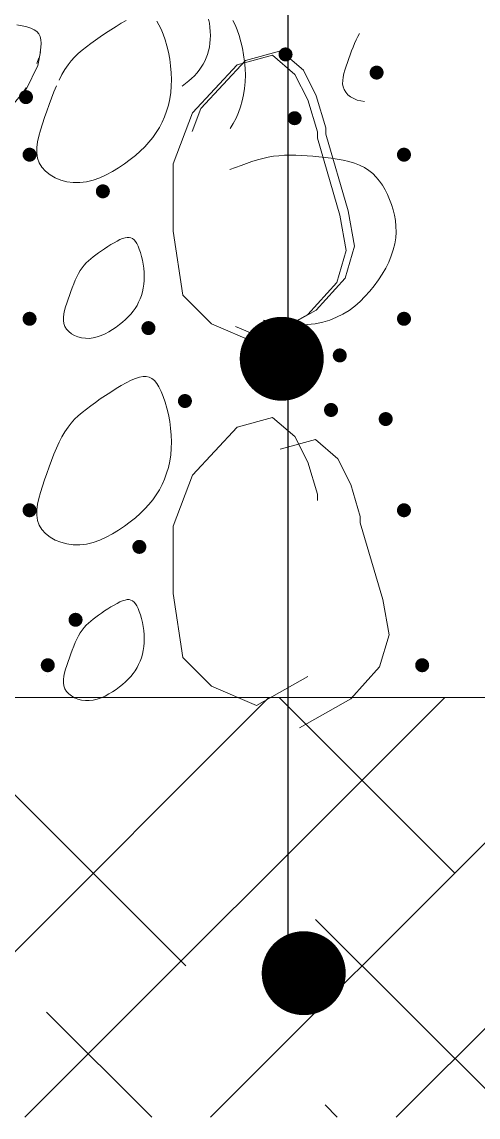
# Model space of a CAD drawing. Extents: x -6361 to -6309, y 575 to 701.
# Drawn here: x -6331.453 to -6330.801, y 653.022 to 654.588 of the extents above; entities that cross this region are included whole.
import ezdxf

# ---------------------------------------------------------------- set-up
doc = ezdxf.new("R2010")
doc.units = 0
doc.header["$MEASUREMENT"] = 0
for name, color, linetype in [('025', 7, 'CONTINUOUS'), ('04', 1, 'CONTINUOUS'), ('HACTH', 8, 'CONTINUOUS')]:
    doc.layers.add(name, color=color, linetype=linetype)

msp = doc.modelspace()

# ---------------------------------------------------------------- linework, layer by layer
at = {"layer": '025'}
msp.add_line((-6331.0721, 653.2305), (-6331.0721, 659.4526), dxfattribs=at)
at = {"layer": '025', "const_width": 0.06}
msp.add_lwpolyline([(-6331.0801, 653.2275, 1), (-6331.0201, 653.2275, 1)], format="xyb", close=True, dxfattribs=at)
at = {"layer": '04', "lineweight": 13}
for p, q in [((-6331.0717, 653.6217), (-6331.6782, 653.6217)), ((-6327.4894, 653.6217), (-6331.0853, 653.6217))]:
    msp.add_line(p, q, dxfattribs=at)
at = {"layer": 'HACTH', "lineweight": 13}
for p, q in [((-6331.3182, 654.5816), (-6331.3108, 654.5861)), ((-6331.3108, 654.5861), (-6331.3036, 654.5901)), ((-6331.2601, 654.5892), (-6331.2569, 654.584)), ((-6331.186, 654.592), (-6331.1849, 654.5862)), ((-6331.1849, 654.5862), (-6331.1841, 654.5804)), ((-6331.1513, 654.5901), (-6331.1482, 654.5838)), ((-6331.4599, 654.5837), (-6331.4523, 654.5825)), ((-6331.4523, 654.5825), (-6331.4456, 654.5809)), ((-6331.4456, 654.5809), (-6331.4399, 654.5791)), ((-6331.4399, 654.5791), (-6331.4352, 654.5769)), ((-6331.4352, 654.5769), (-6331.4315, 654.5742)), ((-6331.4315, 654.5742), (-6331.4286, 654.5709)), ((-6331.4286, 654.5709), (-6331.4266, 654.5671)), ((-6331.3407, 654.5668), (-6331.3333, 654.5719)), ((-6331.3333, 654.5719), (-6331.3258, 654.5768)), ((-6331.3258, 654.5768), (-6331.3182, 654.5816)), ((-6331.2569, 654.584), (-6331.2538, 654.5778)), ((-6331.2538, 654.5778), (-6331.2508, 654.5705)), ((-6331.2508, 654.5705), (-6331.248, 654.5624)), ((-6331.1841, 654.5804), (-6331.1836, 654.5745)), ((-6331.1836, 654.5745), (-6331.1834, 654.5687)), ((-6331.1482, 654.5838), (-6331.1452, 654.5765)), ((-6331.1452, 654.5765), (-6331.1424, 654.5685)), ((-6330.9729, 654.5669), (-6330.9704, 654.5712)), ((-6330.9704, 654.5712), (-6330.9702, 654.5715)), ((-6331.4266, 654.5671), (-6331.4255, 654.5626)), ((-6331.4252, 654.5574), (-6331.4256, 654.5513)), ((-6331.4255, 654.5626), (-6331.4252, 654.5574)), ((-6331.3606, 654.5524), (-6331.3544, 654.5571)), ((-6331.3544, 654.5571), (-6331.3477, 654.5619)), ((-6331.3477, 654.5619), (-6331.3407, 654.5668)), ((-6331.248, 654.5624), (-6331.2455, 654.5537)), ((-6331.1841, 654.5575), (-6331.1849, 654.552)), ((-6331.1836, 654.563), (-6331.1841, 654.5575)), ((-6331.1834, 654.5687), (-6331.1836, 654.563)), ((-6331.1424, 654.5685), (-6331.1399, 654.5597)), ((-6331.1399, 654.5597), (-6331.1377, 654.5505)), ((-6330.9797, 654.552), (-6330.9776, 654.5572)), ((-6330.9776, 654.5572), (-6330.9753, 654.5622)), ((-6330.9753, 654.5622), (-6330.9729, 654.5669)), ((-6331.4261, 654.5451), (-6331.43, 654.5258)), ((-6331.4256, 654.5513), (-6331.4268, 654.5444)), ((-6331.3773, 654.5378), (-6331.3721, 654.5429)), ((-6331.3721, 654.5429), (-6331.3665, 654.5477)), ((-6331.3665, 654.5477), (-6331.3606, 654.5524)), ((-6331.2455, 654.5537), (-6331.2433, 654.5445)), ((-6331.2433, 654.5445), (-6331.2415, 654.5349)), ((-6331.1875, 654.5416), (-6331.1893, 654.5367)), ((-6331.1861, 654.5467), (-6331.1875, 654.5416)), ((-6331.1849, 654.552), (-6331.1861, 654.5467)), ((-6331.145, 654.5267), (-6331.0946, 654.5405)), ((-6331.1377, 654.5505), (-6331.1359, 654.5409)), ((-6331.1359, 654.5409), (-6331.1346, 654.5312)), ((-6331.1331, 654.5328), (-6331.0827, 654.5465)), ((-6331.0946, 654.5405), (-6331.0626, 654.513)), ((-6331.0827, 654.5465), (-6331.0506, 654.5191)), ((-6330.9858, 654.5355), (-6330.9839, 654.5411)), ((-6330.9839, 654.5411), (-6330.9818, 654.5466)), ((-6330.9818, 654.5466), (-6330.9797, 654.552)), ((-6331.43, 654.5258), (-6331.4468, 654.4911)), ((-6331.4287, 654.5368), (-6331.4312, 654.5287)), ((-6331.3912, 654.5199), (-6331.3868, 654.5265)), ((-6331.3868, 654.5265), (-6331.3822, 654.5324)), ((-6331.3822, 654.5324), (-6331.3773, 654.5378)), ((-6331.2415, 654.5349), (-6331.2402, 654.5251)), ((-6331.2402, 654.5251), (-6331.2393, 654.5154)), ((-6331.2091, 654.4581), (-6331.145, 654.5267)), ((-6331.1965, 654.5231), (-6331.1994, 654.5189)), ((-6331.1972, 654.4641), (-6331.1331, 654.5328)), ((-6331.1938, 654.5274), (-6331.1965, 654.5231)), ((-6331.1914, 654.5319), (-6331.1938, 654.5274)), ((-6331.1893, 654.5367), (-6331.1914, 654.5319)), ((-6331.1346, 654.5312), (-6331.1337, 654.5214)), ((-6330.9913, 654.5192), (-6330.9896, 654.5246)), ((-6330.9896, 654.5246), (-6330.9878, 654.53)), ((-6330.9878, 654.53), (-6330.9858, 654.5355)), ((-6331.3994, 654.5049), (-6331.3954, 654.5127)), ((-6331.3954, 654.5127), (-6331.3912, 654.5199)), ((-6331.2393, 654.5154), (-6331.239, 654.5057)), ((-6331.2102, 654.5072), (-6331.2144, 654.5035)), ((-6331.2063, 654.511), (-6331.2102, 654.5072)), ((-6331.2027, 654.5149), (-6331.2063, 654.511)), ((-6331.1994, 654.5189), (-6331.2027, 654.5149)), ((-6331.1337, 654.5214), (-6331.1334, 654.5118)), ((-6331.1334, 654.5118), (-6331.1337, 654.5023)), ((-6331.0626, 654.513), (-6331.0443, 654.4764)), ((-6331.0506, 654.5191), (-6331.0323, 654.4824)), ((-6330.9944, 654.5042), (-6330.9938, 654.509)), ((-6330.9938, 654.509), (-6330.9927, 654.514)), ((-6330.9927, 654.514), (-6330.9913, 654.5192)), ((-6331.4635, 654.4717), (-6331.4455, 654.4936)), ((-6331.4467, 654.4939), (-6331.4518, 654.4855)), ((-6331.4069, 654.4879), (-6331.4032, 654.4966)), ((-6331.2393, 654.4962), (-6331.2401, 654.4869)), ((-6331.239, 654.5057), (-6331.2393, 654.4962)), ((-6331.2237, 654.4963), (-6331.2238, 654.4962)), ((-6331.2189, 654.4999), (-6331.2237, 654.4963)), ((-6331.2144, 654.5035), (-6331.2189, 654.4999)), ((-6331.1345, 654.493), (-6331.1359, 654.4839)), ((-6331.1337, 654.5023), (-6331.1345, 654.493)), ((-6330.9945, 654.4996), (-6330.9944, 654.5042)), ((-6330.9938, 654.4952), (-6330.9945, 654.4996)), ((-6330.9923, 654.4911), (-6330.9938, 654.4952)), ((-6330.99, 654.4873), (-6330.9923, 654.4911)), ((-6331.4138, 654.4697), (-6331.4104, 654.4789)), ((-6331.4104, 654.4789), (-6331.4069, 654.4879)), ((-6331.2415, 654.4779), (-6331.2434, 654.4691)), ((-6331.2401, 654.4869), (-6331.2415, 654.4779)), ((-6331.1359, 654.4839), (-6331.1378, 654.4751)), ((-6331.0443, 654.4764), (-6331.0305, 654.4306)), ((-6331.0323, 654.4824), (-6331.0186, 654.4367)), ((-6330.9869, 654.4839), (-6330.99, 654.4873)), ((-6330.9831, 654.4809), (-6330.9869, 654.4839)), ((-6330.9787, 654.4783), (-6330.9831, 654.4809)), ((-6330.9739, 654.4763), (-6330.9787, 654.4783)), ((-6330.9686, 654.4749), (-6330.9739, 654.4763)), ((-6331.4202, 654.4513), (-6331.4171, 654.4605)), ((-6331.4171, 654.4605), (-6331.4138, 654.4697)), ((-6331.2459, 654.4605), (-6331.2488, 654.4523)), ((-6331.2434, 654.4691), (-6331.2459, 654.4605)), ((-6331.2095, 654.4315), (-6331.1972, 654.4641)), ((-6331.1403, 654.4666), (-6331.1432, 654.4584)), ((-6331.1378, 654.4751), (-6331.1403, 654.4666)), ((-6330.9632, 654.4742), (-6330.9686, 654.4749)), ((-6331.4233, 654.4422), (-6331.4202, 654.4513)), ((-6331.2523, 654.4444), (-6331.2563, 654.4369)), ((-6331.2488, 654.4523), (-6331.2523, 654.4444)), ((-6331.2366, 654.3849), (-6331.2091, 654.4581)), ((-6331.1467, 654.4505), (-6331.1507, 654.4429)), ((-6331.1432, 654.4584), (-6331.1467, 654.4505)), ((-6331.4286, 654.4247), (-6331.4262, 654.4333)), ((-6331.4262, 654.4333), (-6331.4233, 654.4422)), ((-6331.2607, 654.4296), (-6331.2657, 654.4227)), ((-6331.2563, 654.4369), (-6331.2607, 654.4296)), ((-6331.1507, 654.4429), (-6331.1551, 654.4357)), ((-6331.0305, 654.4306), (-6331.0305, 654.4215)), ((-6331.0186, 654.4367), (-6331.0186, 654.4275)), ((-6331.4314, 654.4082), (-6331.4304, 654.4163)), ((-6331.4304, 654.4163), (-6331.4286, 654.4247)), ((-6331.2712, 654.416), (-6331.2772, 654.4095)), ((-6331.2657, 654.4227), (-6331.2712, 654.416)), ((-6331.0305, 654.4215), (-6330.9985, 654.3116)), ((-6331.0186, 654.4275), (-6330.9865, 654.3177)), ((-6331.4314, 654.4005), (-6331.4314, 654.4082)), ((-6331.4303, 654.3933), (-6331.4314, 654.4005)), ((-6331.2836, 654.4032), (-6331.2906, 654.3971)), ((-6331.2772, 654.4095), (-6331.2836, 654.4032)), ((-6331.0776, 654.3973), (-6331.0855, 654.3967)), ((-6331.0697, 654.3975), (-6331.0776, 654.3973)), ((-6331.0616, 654.3974), (-6331.0697, 654.3975)), ((-6331.0535, 654.3971), (-6331.0616, 654.3974)), ((-6331.0452, 654.3965), (-6331.0535, 654.3971)), ((-6331.4279, 654.3864), (-6331.4303, 654.3933)), ((-6331.424, 654.3801), (-6331.4279, 654.3864)), ((-6331.3061, 654.3851), (-6331.3145, 654.3793)), ((-6331.2981, 654.391), (-6331.3061, 654.3851)), ((-6331.2906, 654.3971), (-6331.2981, 654.391)), ((-6331.2366, 654.2887), (-6331.2366, 654.3849)), ((-6331.1396, 654.3828), (-6331.1476, 654.3798)), ((-6331.1317, 654.3856), (-6331.1396, 654.3828)), ((-6331.124, 654.3883), (-6331.1317, 654.3856)), ((-6331.1163, 654.3906), (-6331.124, 654.3883)), ((-6331.1086, 654.3927), (-6331.1163, 654.3906)), ((-6331.1009, 654.3944), (-6331.1086, 654.3927)), ((-6331.0932, 654.3958), (-6331.1009, 654.3944)), ((-6331.0855, 654.3967), (-6331.0932, 654.3958)), ((-6331.0369, 654.3958), (-6331.0452, 654.3965)), ((-6331.0283, 654.395), (-6331.0369, 654.3958)), ((-6331.0197, 654.3941), (-6331.0283, 654.395)), ((-6331.011, 654.3931), (-6331.0197, 654.3941)), ((-6331.0024, 654.3918), (-6331.011, 654.3931)), ((-6330.9939, 654.3903), (-6331.0024, 654.3918)), ((-6330.9857, 654.3884), (-6330.9939, 654.3903)), ((-6330.9778, 654.386), (-6330.9857, 654.3884)), ((-6330.9703, 654.3832), (-6330.9778, 654.386)), ((-6330.9635, 654.3798), (-6330.9703, 654.3832)), ((-6331.4188, 654.3744), (-6331.424, 654.3801)), ((-6331.4125, 654.3694), (-6331.4188, 654.3744)), ((-6331.4052, 654.3652), (-6331.4125, 654.3694)), ((-6331.3323, 654.3692), (-6331.3415, 654.365)), ((-6331.3232, 654.374), (-6331.3323, 654.3692)), ((-6331.3145, 654.3793), (-6331.3232, 654.374)), ((-6331.1476, 654.3798), (-6331.1558, 654.3767)), ((-6330.9572, 654.3757), (-6330.9635, 654.3798)), ((-6330.9515, 654.3711), (-6330.9572, 654.3757)), ((-6330.9464, 654.366), (-6330.9515, 654.3711)), ((-6330.9418, 654.3603), (-6330.9464, 654.366)), ((-6331.3971, 654.3618), (-6331.4052, 654.3652)), ((-6331.3884, 654.3595), (-6331.3971, 654.3618)), ((-6331.3792, 654.3583), (-6331.3884, 654.3595)), ((-6331.3699, 654.3582), (-6331.3792, 654.3583)), ((-6331.3604, 654.3594), (-6331.3699, 654.3582)), ((-6331.3509, 654.3617), (-6331.3604, 654.3594)), ((-6331.3415, 654.365), (-6331.3509, 654.3617)), ((-6330.9377, 654.3543), (-6330.9418, 654.3603)), ((-6330.9339, 654.3478), (-6330.9377, 654.3543)), ((-6330.9306, 654.341), (-6330.9339, 654.3478)), ((-6330.9276, 654.334), (-6330.9306, 654.341)), ((-6330.9249, 654.3267), (-6330.9276, 654.334)), ((-6330.9225, 654.3193), (-6330.9249, 654.3267)), ((-6330.9206, 654.3116), (-6330.9225, 654.3193)), ((-6330.9985, 654.3116), (-6330.9893, 654.2613)), ((-6330.9865, 654.3177), (-6330.9774, 654.2673)), ((-6330.9192, 654.3038), (-6330.9206, 654.3116)), ((-6330.9183, 654.2957), (-6330.9192, 654.3038)), ((-6331.2229, 654.1972), (-6331.2366, 654.2887)), ((-6330.9186, 654.2792), (-6330.9181, 654.2875)), ((-6330.9181, 654.2875), (-6330.9183, 654.2957)), ((-6331.3254, 654.2695), (-6331.321, 654.2722)), ((-6331.321, 654.2722), (-6331.3166, 654.2746)), ((-6331.3166, 654.2746), (-6331.3126, 654.2766)), ((-6331.3126, 654.2766), (-6331.3088, 654.2782)), ((-6331.3088, 654.2782), (-6331.3053, 654.2794)), ((-6331.3053, 654.2794), (-6331.3023, 654.2799)), ((-6331.3023, 654.2799), (-6331.2995, 654.2799)), ((-6331.2995, 654.2799), (-6331.297, 654.2794)), ((-6331.297, 654.2794), (-6331.2947, 654.2782)), ((-6331.2947, 654.2782), (-6331.2925, 654.2764)), ((-6331.2925, 654.2764), (-6331.2905, 654.274)), ((-6331.2905, 654.274), (-6331.2886, 654.2709)), ((-6330.9199, 654.2707), (-6330.9186, 654.2792)), ((-6331.3471, 654.2548), (-6331.3431, 654.2576)), ((-6331.3431, 654.2576), (-6331.3389, 654.2606)), ((-6331.3389, 654.2606), (-6331.3345, 654.2636)), ((-6331.3345, 654.2636), (-6331.33, 654.2666)), ((-6331.33, 654.2666), (-6331.3254, 654.2695)), ((-6331.2886, 654.2709), (-6331.2868, 654.2672)), ((-6331.2868, 654.2672), (-6331.285, 654.2628)), ((-6331.285, 654.2628), (-6331.2833, 654.258)), ((-6331.2833, 654.258), (-6331.2818, 654.2527)), ((-6330.9893, 654.2613), (-6331.003, 654.2155)), ((-6330.9774, 654.2673), (-6330.9911, 654.2215)), ((-6330.925, 654.2533), (-6330.9221, 654.262)), ((-6330.9221, 654.262), (-6330.9199, 654.2707)), ((-6331.3638, 654.2399), (-6331.3608, 654.2432)), ((-6331.3608, 654.2432), (-6331.3577, 654.2463)), ((-6331.3577, 654.2463), (-6331.3544, 654.2492)), ((-6331.3544, 654.2492), (-6331.3509, 654.252)), ((-6331.3509, 654.252), (-6331.3471, 654.2548)), ((-6331.2818, 654.2527), (-6331.2805, 654.2472)), ((-6331.2805, 654.2472), (-6331.2794, 654.2414)), ((-6331.2794, 654.2414), (-6331.2786, 654.2356)), ((-6330.933, 654.2359), (-6330.9287, 654.2446)), ((-6330.9287, 654.2446), (-6330.925, 654.2533)), ((-6331.3741, 654.2235), (-6331.3717, 654.2281)), ((-6331.3717, 654.2281), (-6331.3692, 654.2325)), ((-6331.3692, 654.2325), (-6331.3666, 654.2364)), ((-6331.3666, 654.2364), (-6331.3638, 654.2399)), ((-6331.2786, 654.2356), (-6331.2781, 654.2297)), ((-6331.2781, 654.2297), (-6331.2779, 654.2239)), ((-6330.9434, 654.2189), (-6330.938, 654.2273)), ((-6330.938, 654.2273), (-6330.933, 654.2359)), ((-6331.3807, 654.2079), (-6331.3786, 654.2132)), ((-6331.3786, 654.2132), (-6331.3764, 654.2185)), ((-6331.3764, 654.2185), (-6331.3741, 654.2235)), ((-6331.2786, 654.2127), (-6331.2794, 654.2072)), ((-6331.2781, 654.2182), (-6331.2786, 654.2127)), ((-6331.2779, 654.2239), (-6331.2781, 654.2182)), ((-6331.003, 654.2155), (-6331.0443, 654.1697)), ((-6330.9911, 654.2215), (-6331.0323, 654.1758)), ((-6330.9558, 654.2028), (-6330.9494, 654.2107)), ((-6330.9494, 654.2107), (-6330.9434, 654.2189)), ((-6331.3866, 654.1913), (-6331.3847, 654.1968)), ((-6331.3847, 654.1968), (-6331.3828, 654.2023)), ((-6331.3828, 654.2023), (-6331.3807, 654.2079)), ((-6331.282, 654.1968), (-6331.2838, 654.1919)), ((-6331.2805, 654.202), (-6331.282, 654.1968)), ((-6331.2794, 654.2072), (-6331.2805, 654.202)), ((-6331.1817, 654.156), (-6331.2229, 654.1972)), ((-6330.9697, 654.1881), (-6330.9626, 654.1953)), ((-6330.9626, 654.1953), (-6330.9558, 654.2028)), ((-6331.3916, 654.1753), (-6331.3902, 654.1805)), ((-6331.3902, 654.1805), (-6331.3885, 654.1858)), ((-6331.3885, 654.1858), (-6331.3866, 654.1913)), ((-6331.2909, 654.1783), (-6331.2939, 654.1741)), ((-6331.2882, 654.1826), (-6331.2909, 654.1783)), ((-6331.2859, 654.1872), (-6331.2882, 654.1826)), ((-6331.2838, 654.1919), (-6331.2859, 654.1872)), ((-6330.9854, 654.1755), (-6330.9773, 654.1815)), ((-6330.9773, 654.1815), (-6330.9697, 654.1881)), ((-6331.3933, 654.1654), (-6331.3927, 654.1703)), ((-6331.3933, 654.1608), (-6331.3933, 654.1654)), ((-6331.3927, 654.1703), (-6331.3916, 654.1753)), ((-6331.3047, 654.1624), (-6331.3089, 654.1587)), ((-6331.3008, 654.1662), (-6331.3047, 654.1624)), ((-6331.2972, 654.1701), (-6331.3008, 654.1662)), ((-6331.2939, 654.1741), (-6331.2972, 654.1701)), ((-6331.0443, 654.1697), (-6331.1175, 654.1285)), ((-6331.0323, 654.1758), (-6331.1056, 654.1346)), ((-6331.0127, 654.1616), (-6331.0031, 654.1655)), ((-6331.0031, 654.1655), (-6330.994, 654.1701)), ((-6330.994, 654.1701), (-6330.9854, 654.1755)), ((-6331.3927, 654.1565), (-6331.3933, 654.1608)), ((-6331.3912, 654.1524), (-6331.3927, 654.1565)), ((-6331.3889, 654.1486), (-6331.3912, 654.1524)), ((-6331.3858, 654.1452), (-6331.3889, 654.1486)), ((-6331.3232, 654.1481), (-6331.3284, 654.1449)), ((-6331.3181, 654.1515), (-6331.3232, 654.1481)), ((-6331.3133, 654.1551), (-6331.3181, 654.1515)), ((-6331.3089, 654.1587), (-6331.3133, 654.1551)), ((-6331.1175, 654.1285), (-6331.1817, 654.156)), ((-6331.1056, 654.1346), (-6331.1475, 654.1525)), ((-6331.1078, 654.1613), (-6331.0949, 654.1585)), ((-6331.0949, 654.1585), (-6331.0821, 654.1565)), ((-6331.0821, 654.1565), (-6331.0696, 654.1553)), ((-6331.0696, 654.1553), (-6331.0573, 654.1548)), ((-6331.0573, 654.1548), (-6331.0453, 654.1552)), ((-6331.0453, 654.1552), (-6331.0339, 654.1564)), ((-6331.0339, 654.1564), (-6331.023, 654.1585)), ((-6331.023, 654.1585), (-6331.0127, 654.1616)), ((-6331.382, 654.1421), (-6331.3858, 654.1452)), ((-6331.3776, 654.1396), (-6331.382, 654.1421)), ((-6331.3727, 654.1376), (-6331.3776, 654.1396)), ((-6331.3675, 654.1362), (-6331.3727, 654.1376)), ((-6331.362, 654.1355), (-6331.3675, 654.1362)), ((-6331.3564, 654.1354), (-6331.362, 654.1355)), ((-6331.3507, 654.1361), (-6331.3564, 654.1354)), ((-6331.345, 654.1375), (-6331.3507, 654.1361)), ((-6331.3394, 654.1395), (-6331.345, 654.1375)), ((-6331.3338, 654.142), (-6331.3394, 654.1395)), ((-6331.3284, 654.1449), (-6331.3338, 654.142)), ((-6331.3108, 654.0679), (-6331.3036, 654.072)), ((-6331.3036, 654.072), (-6331.2968, 654.0754)), ((-6331.2968, 654.0754), (-6331.2905, 654.0781)), ((-6331.2905, 654.0781), (-6331.2848, 654.0799)), ((-6331.2848, 654.0799), (-6331.2796, 654.0809)), ((-6331.2796, 654.0809), (-6331.275, 654.0809)), ((-6331.275, 654.0809), (-6331.2708, 654.08)), ((-6331.2708, 654.08), (-6331.267, 654.078)), ((-6331.267, 654.078), (-6331.2634, 654.0751)), ((-6331.2634, 654.0751), (-6331.2601, 654.071)), ((-6331.2601, 654.071), (-6331.2569, 654.0659)), ((-6331.3407, 654.0487), (-6331.3333, 654.0537)), ((-6331.3333, 654.0537), (-6331.3258, 654.0587)), ((-6331.3258, 654.0587), (-6331.3182, 654.0635)), ((-6331.3182, 654.0635), (-6331.3108, 654.0679)), ((-6331.2569, 654.0659), (-6331.2538, 654.0596)), ((-6331.2538, 654.0596), (-6331.2508, 654.0523)), ((-6331.3606, 654.0343), (-6331.3544, 654.039)), ((-6331.3544, 654.039), (-6331.3477, 654.0437)), ((-6331.3477, 654.0437), (-6331.3407, 654.0487)), ((-6331.2508, 654.0523), (-6331.248, 654.0443)), ((-6331.248, 654.0443), (-6331.2455, 654.0355)), ((-6331.3773, 654.0197), (-6331.3721, 654.0248)), ((-6331.3721, 654.0248), (-6331.3665, 654.0296)), ((-6331.3665, 654.0296), (-6331.3606, 654.0343)), ((-6331.2455, 654.0355), (-6331.2433, 654.0263)), ((-6331.2433, 654.0263), (-6331.2415, 654.0167)), ((-6331.145, 654.0086), (-6331.0946, 654.0223)), ((-6331.0946, 654.0223), (-6331.0626, 653.9949)), ((-6331.3912, 654.0018), (-6331.3868, 654.0083)), ((-6331.3868, 654.0083), (-6331.3822, 654.0142)), ((-6331.3822, 654.0142), (-6331.3773, 654.0197)), ((-6331.2415, 654.0167), (-6331.2402, 654.007)), ((-6331.2402, 654.007), (-6331.2393, 653.9972)), ((-6331.2091, 653.9399), (-6331.145, 654.0086)), ((-6331.3994, 653.9868), (-6331.3954, 653.9946)), ((-6331.3954, 653.9946), (-6331.3912, 654.0018)), ((-6331.2393, 653.9972), (-6331.239, 653.9876)), ((-6331.0838, 653.9769), (-6331.0334, 653.9906)), ((-6331.0626, 653.9949), (-6331.0443, 653.9582)), ((-6331.0334, 653.9906), (-6331.0013, 653.9631)), ((-6331.4069, 653.9697), (-6331.4032, 653.9785)), ((-6331.4032, 653.9785), (-6331.3994, 653.9868)), ((-6331.2393, 653.9781), (-6331.2401, 653.9688)), ((-6331.239, 653.9876), (-6331.2393, 653.9781)), ((-6331.4138, 653.9516), (-6331.4104, 653.9608)), ((-6331.4104, 653.9608), (-6331.4069, 653.9697)), ((-6331.2415, 653.9597), (-6331.2434, 653.9509)), ((-6331.2401, 653.9688), (-6331.2415, 653.9597)), ((-6331.0013, 653.9631), (-6330.983, 653.9265)), ((-6331.4171, 653.9423), (-6331.4138, 653.9516)), ((-6331.2434, 653.9509), (-6331.2459, 653.9424)), ((-6331.0443, 653.9582), (-6331.0305, 653.9125)), ((-6331.4233, 653.9241), (-6331.4202, 653.9331)), ((-6331.4202, 653.9331), (-6331.4171, 653.9423)), ((-6331.2488, 653.9342), (-6331.2523, 653.9263)), ((-6331.2459, 653.9424), (-6331.2488, 653.9342)), ((-6331.2366, 653.8667), (-6331.2091, 653.9399)), ((-6331.4286, 653.9065), (-6331.4262, 653.9152)), ((-6331.4262, 653.9152), (-6331.4233, 653.9241)), ((-6331.2563, 653.9187), (-6331.2607, 653.9115)), ((-6331.2523, 653.9263), (-6331.2563, 653.9187)), ((-6331.0305, 653.9125), (-6331.0305, 653.9033)), ((-6330.983, 653.9265), (-6330.9693, 653.8807)), ((-6331.4314, 653.8901), (-6331.4304, 653.8981)), ((-6331.4304, 653.8981), (-6331.4286, 653.9065)), ((-6331.2712, 653.8978), (-6331.2772, 653.8914)), ((-6331.2657, 653.9045), (-6331.2712, 653.8978)), ((-6331.2607, 653.9115), (-6331.2657, 653.9045)), ((-6331.4314, 653.8824), (-6331.4314, 653.8901)), ((-6331.4303, 653.8751), (-6331.4314, 653.8824)), ((-6331.2836, 653.8851), (-6331.2906, 653.8789)), ((-6331.2772, 653.8914), (-6331.2836, 653.8851)), ((-6330.9693, 653.8807), (-6330.9693, 653.8716)), ((-6331.4279, 653.8683), (-6331.4303, 653.8751)), ((-6331.424, 653.862), (-6331.4279, 653.8683)), ((-6331.3061, 653.8669), (-6331.3145, 653.8612)), ((-6331.2981, 653.8729), (-6331.3061, 653.8669)), ((-6331.2906, 653.8789), (-6331.2981, 653.8729)), ((-6331.2366, 653.7706), (-6331.2366, 653.8667)), ((-6330.9693, 653.8716), (-6330.9372, 653.7617)), ((-6331.4188, 653.8563), (-6331.424, 653.862)), ((-6331.4125, 653.8512), (-6331.4188, 653.8563)), ((-6331.4052, 653.847), (-6331.4125, 653.8512)), ((-6331.3323, 653.851), (-6331.3415, 653.8469)), ((-6331.3232, 653.8558), (-6331.3323, 653.851)), ((-6331.3145, 653.8612), (-6331.3232, 653.8558)), ((-6331.3971, 653.8437), (-6331.4052, 653.847)), ((-6331.3884, 653.8414), (-6331.3971, 653.8437)), ((-6331.3792, 653.8401), (-6331.3884, 653.8414)), ((-6331.3699, 653.8401), (-6331.3792, 653.8401)), ((-6331.3604, 653.8412), (-6331.3699, 653.8401)), ((-6331.3509, 653.8436), (-6331.3604, 653.8412)), ((-6331.3415, 653.8469), (-6331.3509, 653.8436)), ((-6331.2229, 653.679), (-6331.2366, 653.7706)), ((-6331.321, 653.754), (-6331.3166, 653.7564)), ((-6331.3166, 653.7564), (-6331.3126, 653.7585)), ((-6331.3126, 653.7585), (-6331.3088, 653.7601)), ((-6331.3088, 653.7601), (-6331.3053, 653.7612)), ((-6331.3053, 653.7612), (-6331.3023, 653.7618)), ((-6331.3023, 653.7618), (-6331.2995, 653.7618)), ((-6331.2995, 653.7618), (-6331.297, 653.7612)), ((-6331.297, 653.7612), (-6331.2947, 653.7601)), ((-6331.2947, 653.7601), (-6331.2925, 653.7583)), ((-6331.2925, 653.7583), (-6331.2905, 653.7559)), ((-6331.2905, 653.7559), (-6331.2886, 653.7528)), ((-6330.9372, 653.7617), (-6330.9281, 653.7114)), ((-6331.3471, 653.7366), (-6331.3431, 653.7395)), ((-6331.3431, 653.7395), (-6331.3389, 653.7425)), ((-6331.3389, 653.7425), (-6331.3345, 653.7455)), ((-6331.3345, 653.7455), (-6331.33, 653.7485)), ((-6331.33, 653.7485), (-6331.3254, 653.7513)), ((-6331.3254, 653.7513), (-6331.321, 653.754)), ((-6331.2886, 653.7528), (-6331.2868, 653.749)), ((-6331.2868, 653.749), (-6331.285, 653.7447)), ((-6331.285, 653.7447), (-6331.2833, 653.7398)), ((-6331.2833, 653.7398), (-6331.2818, 653.7346)), ((-6331.3638, 653.7218), (-6331.3608, 653.7251)), ((-6331.3608, 653.7251), (-6331.3577, 653.7281)), ((-6331.3577, 653.7281), (-6331.3544, 653.731)), ((-6331.3544, 653.731), (-6331.3509, 653.7338)), ((-6331.3509, 653.7338), (-6331.3471, 653.7366)), ((-6331.2818, 653.7346), (-6331.2805, 653.729)), ((-6331.2805, 653.729), (-6331.2794, 653.7233)), ((-6331.3741, 653.7053), (-6331.3717, 653.71)), ((-6331.3717, 653.71), (-6331.3692, 653.7143)), ((-6331.3692, 653.7143), (-6331.3666, 653.7182)), ((-6331.3666, 653.7182), (-6331.3638, 653.7218)), ((-6331.2794, 653.7233), (-6331.2786, 653.7174)), ((-6331.2786, 653.7174), (-6331.2781, 653.7116)), ((-6331.2781, 653.7116), (-6331.2779, 653.7058)), ((-6330.9281, 653.7114), (-6330.9418, 653.6656)), ((-6331.3807, 653.6897), (-6331.3786, 653.6951)), ((-6331.3786, 653.6951), (-6331.3764, 653.7003)), ((-6331.3764, 653.7003), (-6331.3741, 653.7053)), ((-6331.2786, 653.6945), (-6331.2794, 653.6891)), ((-6331.2781, 653.7001), (-6331.2786, 653.6945)), ((-6331.2779, 653.7058), (-6331.2781, 653.7001)), ((-6331.3866, 653.6731), (-6331.3847, 653.6787)), ((-6331.3847, 653.6787), (-6331.3828, 653.6842)), ((-6331.3828, 653.6842), (-6331.3807, 653.6897)), ((-6331.282, 653.6787), (-6331.2838, 653.6737)), ((-6331.2805, 653.6838), (-6331.282, 653.6787)), ((-6331.2794, 653.6891), (-6331.2805, 653.6838)), ((-6331.1817, 653.6378), (-6331.2229, 653.679)), ((-6331.3916, 653.6572), (-6331.3902, 653.6623)), ((-6331.3902, 653.6623), (-6331.3885, 653.6677)), ((-6331.3885, 653.6677), (-6331.3866, 653.6731)), ((-6331.2882, 653.6645), (-6331.2909, 653.6601)), ((-6331.2859, 653.669), (-6331.2882, 653.6645)), ((-6331.2838, 653.6737), (-6331.2859, 653.669)), ((-6330.9418, 653.6656), (-6330.983, 653.6198)), ((-6331.4182, 653.6526), (-6331.4182, 653.6526)), ((-6331.3933, 653.6473), (-6331.3927, 653.6521)), ((-6331.3933, 653.6427), (-6331.3933, 653.6473)), ((-6331.3927, 653.6521), (-6331.3916, 653.6572)), ((-6331.3008, 653.6481), (-6331.3047, 653.6443)), ((-6331.2972, 653.652), (-6331.3008, 653.6481)), ((-6331.2939, 653.656), (-6331.2972, 653.652)), ((-6331.2909, 653.6601), (-6331.2939, 653.656)), ((-6331.0443, 653.6516), (-6331.1175, 653.6104)), ((-6330.8835, 653.6526), (-6330.8835, 653.6526)), ((-6331.3927, 653.6383), (-6331.3933, 653.6427)), ((-6331.3912, 653.6342), (-6331.3927, 653.6383)), ((-6331.3889, 653.6304), (-6331.3912, 653.6342)), ((-6331.3858, 653.627), (-6331.3889, 653.6304)), ((-6331.3232, 653.63), (-6331.3284, 653.6268)), ((-6331.3181, 653.6334), (-6331.3232, 653.63)), ((-6331.3133, 653.637), (-6331.3181, 653.6334)), ((-6331.3089, 653.6406), (-6331.3133, 653.637)), ((-6331.3047, 653.6443), (-6331.3089, 653.6406)), ((-6331.1175, 653.6104), (-6331.1817, 653.6378)), ((-6331.7, 653.0217), (-6331.1, 653.6217)), ((-6331.4483, 653.0217), (-6330.8483, 653.6217)), ((-6331.382, 653.624), (-6331.3858, 653.627)), ((-6331.3776, 653.6215), (-6331.382, 653.624)), ((-6331.3727, 653.6195), (-6331.3776, 653.6215)), ((-6331.3675, 653.6181), (-6331.3727, 653.6195)), ((-6331.362, 653.6173), (-6331.3675, 653.6181)), ((-6331.3564, 653.6173), (-6331.362, 653.6173)), ((-6331.3507, 653.618), (-6331.3564, 653.6173)), ((-6331.345, 653.6194), (-6331.3507, 653.618)), ((-6331.3394, 653.6214), (-6331.345, 653.6194)), ((-6331.3338, 653.6239), (-6331.3394, 653.6214)), ((-6331.3284, 653.6268), (-6331.3338, 653.6239)), ((-6331.1832, 653.0217), (-6330.5832, 653.6217)), ((-6330.8342, 653.3706), (-6331.0853, 653.6217)), ((-6330.983, 653.6198), (-6331.0563, 653.5786)), ((-6330.918, 653.0217), (-6330.318, 653.6217)), ((-6331.2184, 653.2381), (-6331.5499, 653.5695)), ((-6330.7504, 653.0217), (-6331.0331, 653.3043)), ((-6331.2672, 653.0217), (-6331.4173, 653.1718)), ((-6331.0021, 653.0217), (-6331.0196, 653.0392))]:
    msp.add_line(p, q, dxfattribs=at)
for points, const_width in [([(-6331.0761, 654.5365, 1), (-6331.0761, 654.5465, 1)], 0.01), ([(-6330.946, 654.5105, 1), (-6330.946, 654.5205, 1)], 0.01), ([(-6331.4498, 654.4764, 1), (-6331.4439, 654.4845, 1)], 0.01), ([(-6331.0631, 654.4453, 1), (-6331.0631, 654.4553, 1)], 0.01), ([(-6331.4417, 654.3931, 1), (-6331.4417, 654.4031, 1)], 0.01), ([(-6330.9069, 654.3931, 1), (-6330.9069, 654.4031, 1)], 0.01), ([(-6331.337, 654.3407, 1), (-6331.337, 654.3507, 1)], 0.01), ([(-6331.4417, 654.1584, 1), (-6331.4417, 654.1684, 1)], 0.01), ([(-6331.1115, 654.1062, 1), (-6331.0515, 654.1062, 1)], 0.06), ([(-6330.9069, 654.1584, 1), (-6330.9069, 654.1684, 1)], 0.01), ([(-6331.2719, 654.1451, 1), (-6331.2719, 654.1551, 1)], 0.01), ([(-6330.9986, 654.106, 1), (-6330.9986, 654.116, 1)], 0.01), ([(-6331.2198, 654.0408, 1), (-6331.2198, 654.0508, 1)], 0.01), ([(-6331.0111, 654.028, 1), (-6331.0111, 654.038, 1)], 0.01), ([(-6330.933, 654.015, 1), (-6330.933, 654.025, 1)], 0.01), ([(-6331.4417, 653.8846, 1), (-6331.4417, 653.8946, 1)], 0.01), ([(-6330.9069, 653.8846, 1), (-6330.9069, 653.8946, 1)], 0.01), ([(-6331.2849, 653.8322, 1), (-6331.2849, 653.8422, 1)], 0.01), ([(-6331.376, 653.7279, 1), (-6331.376, 653.7379, 1)], 0.01), ([(-6331.4157, 653.6629, 1), (-6331.4157, 653.6729, 1)], 0.01), ([(-6330.8809, 653.6629, 1), (-6330.8809, 653.6729, 1)], 0.01)]:
    msp.add_lwpolyline(points, format="xyb", close=True, dxfattribs=dict(at, const_width=const_width))

doc.saveas('drawing.dxf')
